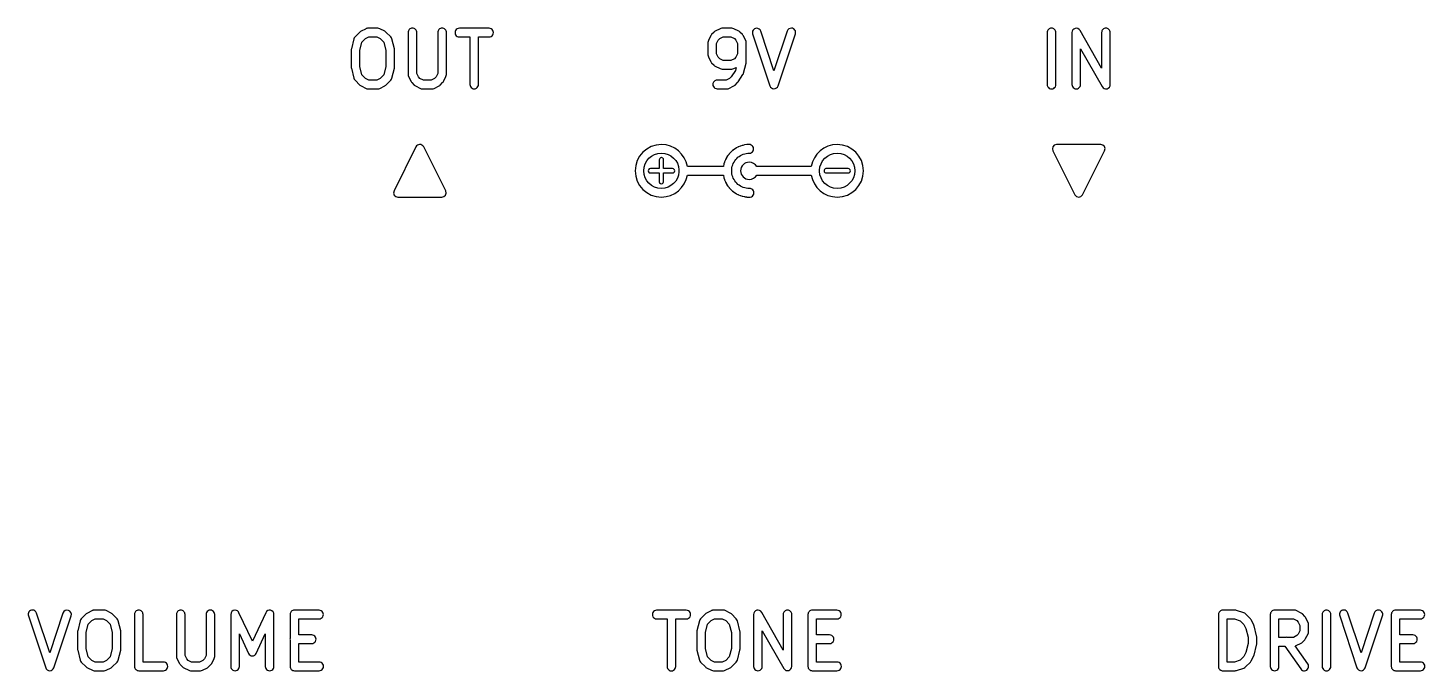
# Model space of a CAD drawing. Extents: x 5 to 88, y 4 to 114.
# Drawn here: x 5.3 to 86.1, y 76.5 to 113.7 of the extents above; entities that cross this region are included whole.
import ezdxf

# ---------------------------------------------------------------- set-up
doc = ezdxf.new("R2010")
doc.units = 0
doc.layers.add('Layer_1', color=7, linetype='CONTINUOUS')

msp = doc.modelspace()

# ---------------------------------------------------------------- linework, layer by layer
at = {"layer": 'Layer_1', "color": 7}
for points in [[(24.489978, 113.49985), (24.205241, 113.214596)], [(24.810371, 113.673999), (24.554573, 113.546875)], [(25.523506, 113.714824), (24.992273, 113.714824)], [(25.921932, 113.546875), (25.636678, 113.689502)], [(26.271264, 113.213045), (25.986527, 113.49985)], [(27.273271, 113.46471), (27.273271, 111.036951)], [(27.519767, 113.718958), (27.519251, 113.718958)], [(28.988411, 113.46471), (28.988411, 111.095862), (28.890743, 110.900525), (28.804444, 110.814225), (28.607557, 110.715007), (28.154354, 110.715007), (27.959018, 110.814225), (27.873235, 110.900525), (27.773497, 111.095862)], [(30.238464, 113.214596), (30.845662, 113.214596)], [(31.953088, 113.714824), (31.140736, 113.714824)], [(31.345891, 110.464893), (31.345891, 113.214596)], [(44.968831, 113.49985), (44.826205, 113.357223)], [(45.32023, 113.689502), (45.033427, 113.546875)], [(46.001842, 113.714824), (45.431852, 113.714824)], [(46.400267, 113.546875), (46.115014, 113.689502)], [(46.607491, 113.357223), (46.464862, 113.49985)], [(46.796626, 113.005823), (46.654516, 113.291077)], [(49.193378, 113.544808), (48.429603, 111.257609), (47.667891, 113.544808)], [(48.667831, 110.386861), (49.667768, 113.386678)], [(67.375214, 113.46471), (67.375214, 111.406437)], [(26.480553, 112.525232), (26.337927, 113.097807)], [(46.824016, 112.21259), (46.824016, 112.894202)], [(66.160303, 110.464893), (66.160303, 112.523682), (67.40622, 110.341903)], [(44.636552, 112.068412), (44.779178, 111.783158)], [(44.826205, 111.717013), (44.968831, 111.574386)], [(45.033427, 111.52736), (45.32023, 111.384733)], [(46.673637, 111.119116), (46.816263, 111.691174)], [(23.995951, 111.40437), (24.138578, 110.833862)], [(24.205241, 110.716557), (24.489978, 110.43182)], [(25.986527, 110.43182), (26.271264, 110.716557)], [(27.300658, 110.925846), (27.443287, 110.640593)], [(29.318106, 110.638525), (29.462801, 110.925846)], [(45.431852, 111.359412), (46.001842, 111.359412)], [(46.115014, 111.384733), (46.24007, 111.447262), (46.199247, 111.282931), (45.9512, 110.910343), (45.855598, 110.814225), (45.658195, 110.715007)], [(46.353759, 110.613204), (46.638495, 111.041085)], [(24.554573, 110.384794), (24.841894, 110.242167)], [(25.636678, 110.242167), (25.921932, 110.384794)], [(27.490311, 110.574447), (27.632937, 110.43182)], [(28.095442, 110.214779), (28.668017, 110.214779)], [(29.128971, 110.43182), (29.271597, 110.574447)], [(45.144531, 110.214779), (45.716589, 110.214779)], [(45.828209, 110.242167), (46.115014, 110.384794)], [(46.17961, 110.43182), (46.322236, 110.574447)], [(27.728539, 106.855294), (26.458849, 104.314364)], [(29.447299, 104.314364), (28.17554, 106.855294)], [(41.921988, 106.991203), (41.921988, 106.992236), (41.921988, 106.992236)], [(46.121216, 106.709566), (46.033367, 106.641354)], [(46.234386, 106.781914), (46.140851, 106.723519)], [(46.472615, 106.895602), (46.37133, 106.854777)], [(46.859155, 106.986035), (46.750118, 106.970532)], [(46.991963, 106.991203), (46.991963, 106.992236), (46.880859, 106.988103)], [(67.322506, 106.992236), (64.783125, 106.992236)], [(41.796932, 106.107536), (41.796932, 105.59749)], [(42.558641, 105.59749), (42.047046, 105.59749), (42.047046, 106.107536)], [(45.531071, 105.853805), (45.507817, 105.744251)], [(45.620987, 106.101852), (45.578095, 106.000049)], [(45.831828, 106.439815), (45.763613, 106.351966)], [(46.017346, 106.629468), (45.935696, 106.553503)], [(45.983757, 105.504989), (45.98634, 105.559766), (45.998225, 105.649683), (46.017346, 105.735466), (46.044733, 105.819698), (46.078325, 105.902897), (46.119147, 105.980929), (46.167725, 106.055343), (46.222501, 106.12769), (46.281414, 106.192285), (46.347559, 106.253264), (46.417838, 106.308041), (46.492252, 106.354549), (46.572349, 106.39589), (46.654516, 106.430514), (46.738232, 106.455835), (46.826082, 106.475472), (46.913932, 106.486841)], [(64.558848, 106.631018), (65.830089, 104.091638)], [(66.275539, 104.091638), (67.54678, 106.631018)], [(41.286885, 105.347892), (41.796932, 105.347892)], [(42.047046, 104.837846), (42.047046, 105.347892)], [(45.503681, 105.72513), (45.503165, 105.721513), (43.421122, 105.721513)], [(43.421122, 105.222835), (45.503165, 105.222835), (45.503681, 105.217668)], [(45.537273, 105.067289), (45.570346, 104.961869)], [(47.013666, 104.449756), (46.913932, 104.455957), (46.826082, 104.467843), (46.738232, 104.485413), (46.654516, 104.512285), (46.572349, 104.547941), (46.492252, 104.588766), (46.417838, 104.635791), (46.347559, 104.690052), (46.281414, 104.75103), (46.222501, 104.815108), (46.167725, 104.885388), (46.119147, 104.961869), (46.078325, 105.039901), (46.044733, 105.122066), (46.017346, 105.207849), (45.998225, 105.293632), (45.98634, 105.381482), (45.983757, 105.440393)], [(50.585025, 105.722546), (47.431213, 105.722546)], [(47.431213, 105.222835), (50.585025, 105.222835)], [(45.578095, 104.942233), (45.620987, 104.83888)], [(45.763613, 104.590833), (45.831828, 104.502983)], [(45.84578, 104.48748), (45.919678, 104.405314)], [(45.935696, 104.389811), (46.017346, 104.31333)], [(46.033367, 104.299894), (46.121216, 104.233232)], [(26.683642, 103.953145), (29.222506, 103.953145)], [(46.37133, 104.088538), (46.472615, 104.047713)], [(46.492252, 104.039445), (46.597673, 104.006372)], [(46.620927, 104.000688), (46.728414, 103.977433)], [(46.750118, 103.973299), (46.859155, 103.957796)], [(9.005652, 80.031091), (8.984464, 80.019206)], [(22.124748, 80.060547), (20.697444, 80.060547), (20.697444, 80.060547)], [(52.074341, 80.060547), (50.64652, 80.060547), (50.64652, 80.060547)], [(75.094123, 80.060031), (74.380989, 80.060547), (74.380989, 80.060547)], [(75.601586, 79.903451), (75.174223, 80.046077)], [(78.523371, 80.060547), (77.380805, 80.060547), (77.380805, 80.060547)], [(85.808716, 80.060547), (84.378828, 80.060547), (84.378828, 80.060547)], [(7.316349, 79.890531), (6.554639, 77.601782)], [(8.312671, 79.443531), (8.167977, 78.870957)], [(10.445357, 79.55877), (10.160103, 79.843507)], [(15.589746, 79.810434), (15.589746, 77.441585), (15.492077, 77.244182), (15.406295, 77.158399), (15.208891, 77.060731), (14.755688, 77.060731), (14.558801, 77.158399), (14.474568, 77.244182), (14.374833, 77.441585), (14.374833, 79.810434)], [(19.041215, 79.915852), (18.267619, 78.259624), (17.494023, 79.915852)], [(19.517671, 76.810617), (19.517671, 79.810434)], [(21.697383, 78.632729), (20.947042, 78.632729), (20.947042, 79.560321)], [(41.646554, 79.560321), (42.252201, 79.560321)], [(42.751912, 76.810617), (42.751912, 79.560321)], [(44.117204, 79.443015), (43.974575, 78.870957)], [(44.468602, 79.843507), (44.18335, 79.558252)], [(46.249888, 79.55877), (45.964636, 79.843507)], [(46.459179, 78.870957), (46.316553, 79.443531)], [(48.967037, 79.810434), (48.967037, 77.753711), (47.720601, 79.935489)], [(49.466748, 76.810617), (49.466748, 79.810434)], [(50.396407, 79.810434), (50.396407, 78.427571)], [(51.64646, 78.632729), (50.896633, 78.632729), (50.896633, 79.560321)], [(74.130875, 79.810434), (74.130875, 76.857126)], [(75.984509, 79.557736), (75.699254, 79.842988)], [(76.176229, 79.208404), (76.031534, 79.49314)], [(77.130692, 79.810434), (77.130692, 78.284945)], [(77.630919, 79.560321), (78.462909, 79.560321), (78.660314, 79.46265), (78.746098, 79.376869), (78.843766, 79.179464), (78.843766, 78.868888), (78.746098, 78.673551), (78.660314, 78.587768), (78.462909, 78.488033), (78.134765, 78.488033)], [(78.046915, 78.488033), (77.630919, 78.488033), (77.630919, 79.560321), (77.630919, 79.560321)], [(79.129019, 79.700878), (78.984326, 79.843507)], [(79.318156, 79.351546), (79.175527, 79.636801)], [(79.343992, 78.810494), (79.343992, 79.238376)], [(81.142334, 79.732403), (82.142789, 76.732586)], [(83.142726, 79.890531), (82.378951, 77.601782)], [(82.617179, 76.732586), (83.617116, 79.732403)], [(84.128715, 79.810434), (84.128715, 78.415686)], [(85.378768, 78.632729), (84.628941, 78.632729), (84.628941, 79.560321)], [(10.661881, 77.810555), (10.661881, 78.810494)], [(17.517793, 76.810617), (17.517793, 78.68337), (18.040759, 77.562508)], [(18.493961, 77.562508), (19.017444, 78.68337)], [(43.966825, 78.810494), (43.966825, 77.810039)], [(47.752124, 76.810617), (47.752124, 78.870957)], [(76.344176, 78.094775), (76.344176, 78.524723)], [(79.175527, 78.414135), (79.318156, 78.69939)], [(8.167977, 77.750095), (8.312671, 77.17752)], [(10.511503, 77.17752), (10.65413, 77.750095)], [(22.124748, 77.060215), (20.947042, 77.060215), (20.947042, 78.1325)], [(46.316553, 77.17752), (46.459179, 77.750095)], [(52.074341, 77.060215), (50.896633, 77.060215), (50.896633, 78.1325)], [(76.193797, 77.463808), (76.335908, 78.034315)], [(77.630919, 76.810617), (77.630919, 77.988323), (77.964749, 77.988323), (78.888724, 76.667988)], [(78.634991, 78.01571), (78.91973, 78.158339)], [(78.984326, 78.204847), (79.129019, 78.347473)], [(85.808716, 77.060215), (84.628941, 77.060215), (84.628941, 78.1325)], [(8.37675, 77.062281), (8.664071, 76.777544)], [(13.12478, 77.060731), (11.947074, 77.060731)], [(45.964636, 76.777026), (46.249888, 77.062281)], [(75.699254, 76.77651), (75.984509, 77.061765)], [(8.728666, 76.730517), (9.01392, 76.587891)], [(9.125024, 76.560502), (9.697082, 76.560502)], [(9.808704, 76.587891), (10.093957, 76.730517)], [(14.298869, 76.730517), (14.585673, 76.587891)], [(14.697294, 76.560502), (15.267802, 76.560502)], [(15.380973, 76.587891), (15.666227, 76.730517)], [(20.697444, 76.560502), (22.124748, 76.560502)], [(44.533198, 76.730002), (44.820519, 76.587375)], [(45.615304, 76.587375), (45.900556, 76.730002)], [(75.174223, 76.573421), (75.601586, 76.71605)]]:
    msp.add_lwpolyline(points, dxfattribs=at)
for points in [[(25.009843, 113.214596), (25.464595, 113.214596), (25.661999, 113.116927), (25.869222, 112.910221), (25.988077, 112.435315), (25.988077, 111.495838), (25.869222, 111.021448), (25.661999, 110.814225), (25.464595, 110.71449), (25.01191, 110.71449), (24.814506, 110.814225), (24.607283, 111.021448), (24.488428, 111.495838), (24.488428, 112.435315), (24.607283, 112.910221), (24.814506, 113.116927), (25.009843, 113.214596)], [(24.952999, 113.716891)], [(29.240075, 113.724125)], [(31.091642, 113.718958)], [(45.490246, 113.214596), (45.943448, 113.214596), (46.140851, 113.116927), (46.226634, 113.031144), (46.324302, 112.835807), (46.324302, 112.236361), (46.226634, 112.043091), (46.140851, 111.956791), (45.943448, 111.859123), (45.490246, 111.859123), (45.292843, 111.956791), (45.209126, 112.043091), (45.109391, 112.238428), (45.109391, 112.835807), (45.209126, 113.031144), (45.292843, 113.116927), (45.490246, 113.214596)], [(45.406013, 113.714824)], [(49.438842, 113.723092)], [(64.476685, 113.718958)], [(67.621194, 113.718958)], [(27.929562, 106.992236)], [(52.082091, 106.992236)], [(64.757805, 106.992236)], [(41.920956, 106.235177)], [(41.921988, 106.492009)], [(52.082091, 106.492009)], [(51.435618, 105.59749)], [(5.544881, 80.06468)], [(9.127091, 80.062614)], [(11.693343, 80.06468)], [(14.121102, 80.06468)], [(17.276465, 80.061063)], [(42.498181, 80.06468)], [(44.93369, 80.062614)], [(49.213015, 80.06468)], [(80.377005, 80.06468)], [(83.388191, 80.068816)], [(9.183419, 79.560321), (9.638688, 79.560321), (9.834025, 79.46265), (10.042798, 79.253878), (10.16217, 78.778972), (10.16217, 77.841561), (10.042798, 77.367171), (9.834025, 77.157883), (9.638688, 77.060215), (9.183419, 77.060215), (8.988082, 77.158399), (8.779309, 77.367171), (8.662003, 77.841561), (8.662003, 78.779488), (8.779309, 79.253878), (8.988082, 79.46265), (9.183419, 79.560321)], [(44.988469, 79.560321), (45.443221, 79.560321), (45.640624, 79.46265), (45.847846, 79.253878), (45.966702, 78.778972), (45.966702, 77.841561), (45.847846, 77.367171), (45.640624, 77.157883), (45.443221, 77.060215), (44.990019, 77.060215), (44.793132, 77.157883), (44.585908, 77.367171), (44.467052, 77.841561), (44.467052, 78.778972), (44.585908, 79.253878), (44.793132, 79.46265), (44.988469, 79.560321)], [(74.631102, 79.560321), (75.052782, 79.560321), (75.386612, 79.449214), (75.603652, 79.23424), (75.714759, 79.009448), (75.843949, 78.494235), (75.843949, 78.126816), (75.714759, 77.611085), (75.603652, 77.386808), (75.386612, 77.171835), (75.052782, 77.060215), (74.631102, 77.060215), (74.631102, 79.560321)]]:
    msp.add_lwpolyline(points, close=True, dxfattribs=at)
for points in [[(24.205241, 113.214596), (24.172771, 113.182484), (24.149716, 113.142094), (24.138578, 113.097807)], [(24.554573, 113.546875), (24.53066, 113.534764), (24.50885, 113.518886), (24.489978, 113.49985)], [(24.85533, 113.697253), (24.839596, 113.691043), (24.824532, 113.683251), (24.810371, 113.673999)], [(24.929744, 113.714824), (24.904185, 113.712817), (24.879087, 113.706891), (24.85533, 113.697253)], [(24.952999, 113.716891), (24.945219, 113.716564), (24.937459, 113.715874), (24.929744, 113.714824)], [(24.992273, 113.714824), (24.979256, 113.716543), (24.966124, 113.717234), (24.952999, 113.716891)], [(25.636678, 113.689502), (25.60146, 113.706695), (25.562693, 113.715369), (25.523506, 113.714824)], [(25.986527, 113.49985), (25.967655, 113.518886), (25.945845, 113.534764), (25.921932, 113.546875)], [(26.337927, 113.097807), (26.326529, 113.141538), (26.303492, 113.181363), (26.271264, 113.213045)], [(27.343568, 113.642814), (27.29743, 113.595126), (27.272141, 113.531054), (27.273271, 113.46471)], [(27.519251, 113.718958), (27.452906, 113.717894), (27.389705, 113.690502), (27.343568, 113.642814)], [(27.700483, 113.645575), (27.652663, 113.693492), (27.587456, 113.719971), (27.519767, 113.718958)], [(27.773497, 113.46471), (27.774649, 113.532396), (27.748303, 113.597657), (27.700483, 113.645575)], [(27.773497, 111.095862), (27.773497, 111.095862), (27.773497, 113.46471), (27.773497, 113.46471)], [(29.058804, 113.6482), (29.011277, 113.599209), (28.985846, 113.532917), (28.988411, 113.46471)], [(29.240075, 113.724125), (29.171821, 113.724621), (29.106331, 113.697191), (29.058804, 113.6482)], [(29.418983, 113.646897), (29.372246, 113.695777), (29.307701, 113.723638), (29.240075, 113.724125)], [(29.488122, 113.46471), (29.490664, 113.53229), (29.465721, 113.598018), (29.418983, 113.646897)], [(29.488122, 111.036951), (29.488122, 111.036951), (29.488122, 113.46471), (29.488122, 113.46471)], [(30.021859, 113.589767), (29.977181, 113.512381), (29.977181, 113.417038), (30.021859, 113.339653)], [(30.238464, 113.714824), (30.149107, 113.714824), (30.066538, 113.667152), (30.021859, 113.589767)], [(30.021859, 113.339653), (30.066538, 113.262267), (30.149107, 113.214596), (30.238464, 113.214596)], [(31.054434, 113.714824), (31.054434, 113.714824), (30.238464, 113.714824), (30.238464, 113.714824)], [(30.845662, 113.214596), (30.845662, 113.214596), (30.845662, 110.464893), (30.845662, 110.464893)], [(31.091642, 113.718958), (31.079154, 113.718511), (31.066716, 113.71713), (31.054434, 113.714824)], [(31.140736, 113.714824), (31.124547, 113.717814), (31.108103, 113.719199), (31.091642, 113.718958)], [(31.345891, 113.214596), (31.345891, 113.214596), (31.953088, 113.214596), (31.953088, 113.214596)], [(32.169693, 113.589767), (32.125015, 113.667152), (32.042446, 113.714824), (31.953088, 113.714824)], [(31.953088, 113.214596), (32.042446, 113.214596), (32.125015, 113.262267), (32.169693, 113.339653)], [(32.169693, 113.339653), (32.214372, 113.417038), (32.214372, 113.512381), (32.169693, 113.589767)], [(44.779178, 113.291077), (44.779178, 113.291077), (44.636552, 113.005823), (44.636552, 113.005823)], [(44.826205, 113.357223), (44.807032, 113.337882), (44.791147, 113.315539), (44.779178, 113.291077)], [(45.033427, 113.546875), (45.009513, 113.534764), (44.987703, 113.518886), (44.968831, 113.49985)], [(45.406013, 113.714824), (45.376129, 113.711608), (45.34707, 113.70303), (45.32023, 113.689502)], [(45.431852, 113.714824), (45.423245, 113.715269), (45.41462, 113.715269), (45.406013, 113.714824)], [(46.115014, 113.689502), (46.079796, 113.706696), (46.041029, 113.71537), (46.001842, 113.714824)], [(46.464862, 113.49985), (46.445991, 113.518886), (46.42418, 113.534764), (46.400267, 113.546875)], [(46.654516, 113.291077), (46.642548, 113.315539), (46.626664, 113.337882), (46.607491, 113.357223)], [(47.223527, 113.610683), (47.178416, 113.545057), (47.167265, 113.461867), (47.193501, 113.386678)], [(47.193501, 113.386678), (47.193501, 113.386678), (48.193441, 110.386861), (48.193441, 110.386861)], [(47.421911, 113.718958), (47.342313, 113.716519), (47.268638, 113.676308), (47.223527, 113.610683)], [(47.667891, 113.544808), (47.634031, 113.651307), (47.533609, 113.722403), (47.421911, 113.718958)], [(49.438842, 113.723092), (49.326208, 113.725725), (49.225712, 113.652734), (49.193378, 113.544808)], [(49.639802, 113.613745), (49.594385, 113.680486), (49.519549, 113.721206), (49.438842, 113.723092)], [(49.667768, 113.386678), (49.695633, 113.462445), (49.685219, 113.547003), (49.639802, 113.613745)], [(64.301001, 113.642814), (64.254864, 113.595126), (64.229575, 113.531054), (64.230704, 113.46471)], [(64.230704, 113.46471), (64.230704, 113.46471), (64.230704, 110.464893), (64.230704, 110.464893)], [(64.476685, 113.718958), (64.41034, 113.717894), (64.347138, 113.690502), (64.301001, 113.642814)], [(64.657401, 113.645575), (64.609581, 113.693492), (64.544374, 113.719971), (64.476685, 113.718958)], [(64.730415, 113.46471), (64.731566, 113.532396), (64.705221, 113.597657), (64.657401, 113.645575)], [(64.730415, 110.464893), (64.730415, 110.464893), (64.730415, 113.46471), (64.730415, 113.46471)], [(65.845376, 113.706405), (65.736005, 113.677094), (65.659986, 113.57794), (65.660073, 113.46471)], [(65.660073, 113.46471), (65.660073, 113.46471), (65.660073, 110.464893), (65.660073, 110.464893)], [(66.126711, 113.589766), (66.070163, 113.687866), (65.954747, 113.735716), (65.845376, 113.706405)], [(67.375214, 111.406437), (67.375214, 111.406437), (66.126711, 113.589766), (66.126711, 113.589766)], [(67.44551, 113.642814), (67.399373, 113.595126), (67.374084, 113.531054), (67.375214, 113.46471)], [(67.621194, 113.718958), (67.554849, 113.717894), (67.491648, 113.690502), (67.44551, 113.642814)], [(67.801912, 113.645576), (67.754091, 113.693493), (67.688884, 113.719972), (67.621194, 113.718958)], [(67.874927, 113.46471), (67.876078, 113.532397), (67.849732, 113.597658), (67.801912, 113.645576)], [(67.874927, 110.464893), (67.874927, 110.464893), (67.874927, 113.46471), (67.874927, 113.46471)], [(23.995951, 112.525232), (23.990911, 112.50547), (23.988308, 112.485165), (23.988199, 112.464771)], [(23.988199, 112.464771), (23.988199, 112.464771), (23.988199, 111.464832), (23.988199, 111.464832)], [(24.138578, 113.097807), (24.138578, 113.097807), (23.995951, 112.525232), (23.995951, 112.525232)], [(26.488305, 112.464771), (26.488197, 112.485165), (26.485593, 112.50547), (26.480553, 112.525232)], [(26.488305, 111.464832), (26.488305, 111.464832), (26.488305, 112.464771), (26.488305, 112.464771)], [(44.636552, 113.005823), (44.618956, 112.971403), (44.60958, 112.933373), (44.609162, 112.894718)], [(44.609162, 112.894718), (44.609162, 112.894718), (44.609162, 112.179517), (44.609162, 112.179517)], [(46.824016, 112.894202), (46.823677, 112.933031), (46.8143, 112.971247), (46.796626, 113.005823)], [(44.609162, 112.179517), (44.60958, 112.140862), (44.618956, 112.102832), (44.636552, 112.068412)], [(44.779178, 111.783158), (44.791147, 111.758696), (44.807032, 111.736353), (44.826205, 111.717013)], [(44.968831, 111.574386), (44.987703, 111.555349), (45.009513, 111.539471), (45.033427, 111.52736)], [(46.816263, 111.691174), (46.821346, 111.711104), (46.82395, 111.731585), (46.824016, 111.752153)], [(46.824016, 112.164014), (46.825592, 112.180167), (46.825592, 112.196436), (46.824016, 112.21259)], [(46.824016, 111.752153), (46.824016, 111.752153), (46.824016, 112.164014), (46.824016, 112.164014)], [(23.988199, 111.464832), (23.988308, 111.444437), (23.990911, 111.424132), (23.995951, 111.40437)], [(24.138578, 110.833862), (24.149629, 110.78939), (24.17269, 110.748811), (24.205241, 110.716557)], [(26.271264, 110.716557), (26.303815, 110.748811), (26.326876, 110.78939), (26.337927, 110.833862)], [(26.337927, 110.833862), (26.337927, 110.833862), (26.480553, 111.40437), (26.480553, 111.40437)], [(26.480553, 111.40437), (26.485593, 111.424132), (26.488197, 111.444437), (26.488305, 111.464832)], [(27.273271, 111.036951), (27.273688, 110.998297), (27.283063, 110.960266), (27.300658, 110.925846)], [(29.462801, 110.925846), (29.479681, 110.960439), (29.488346, 110.998461), (29.488122, 111.036951)], [(45.144531, 110.715007), (45.055174, 110.715007), (44.972604, 110.667335), (44.927926, 110.58995)], [(45.658195, 110.715007), (45.658195, 110.715007), (45.144531, 110.715007), (45.144531, 110.715007)], [(45.32023, 111.384733), (45.354979, 111.367775), (45.393187, 111.359108), (45.431852, 111.359412)], [(46.001842, 111.359412), (46.041029, 111.358866), (46.079796, 111.367539), (46.115014, 111.384733)], [(46.638495, 111.041085), (46.654607, 111.064882), (46.666495, 111.09128), (46.673637, 111.119116)], [(24.489978, 110.43182), (24.50885, 110.412783), (24.53066, 110.396905), (24.554573, 110.384794)], [(24.841894, 110.242167), (24.876314, 110.224572), (24.914344, 110.215197), (24.952999, 110.214779)], [(24.952999, 110.214779), (24.952999, 110.214779), (25.523506, 110.214779), (25.523506, 110.214779)], [(25.523506, 110.214779), (25.56286, 110.214875), (25.601635, 110.224259), (25.636678, 110.242167)], [(25.921932, 110.384794), (25.945845, 110.396905), (25.967655, 110.412783), (25.986527, 110.43182)], [(27.443287, 110.640593), (27.455255, 110.61613), (27.471139, 110.593787), (27.490311, 110.574447)], [(27.632937, 110.43182), (27.651653, 110.412828), (27.673286, 110.396952), (27.697017, 110.384794)], [(27.697017, 110.384794), (27.697017, 110.384794), (27.984339, 110.242167), (27.984339, 110.242167)], [(27.984339, 110.242167), (28.018758, 110.224572), (28.056788, 110.215197), (28.095442, 110.214779)], [(28.668017, 110.214779), (28.70667, 110.215197), (28.744701, 110.224572), (28.77912, 110.242167)], [(28.77912, 110.242167), (28.77912, 110.242167), (29.064376, 110.384794), (29.064376, 110.384794)], [(29.064376, 110.384794), (29.088289, 110.396905), (29.110099, 110.412783), (29.128971, 110.43182)], [(29.271597, 110.574447), (29.290405, 110.5932), (29.306105, 110.614831), (29.318106, 110.638525)], [(30.845662, 110.464893), (30.845662, 110.375535), (30.893333, 110.292966), (30.970719, 110.248287)], [(30.970719, 110.248287), (31.048105, 110.203608), (31.143448, 110.203608), (31.220834, 110.248287)], [(31.220834, 110.248287), (31.298219, 110.292966), (31.345891, 110.375535), (31.345891, 110.464893)], [(44.927926, 110.58995), (44.883247, 110.512564), (44.883247, 110.417221), (44.927926, 110.339836)], [(44.927926, 110.339836), (44.972604, 110.26245), (45.055174, 110.214779), (45.144531, 110.214779)], [(45.716589, 110.214779), (45.755418, 110.215117), (45.793634, 110.224494), (45.828209, 110.242167)], [(46.115014, 110.384794), (46.138928, 110.396905), (46.160738, 110.412783), (46.17961, 110.43182)], [(46.322236, 110.574447), (46.334011, 110.586281), (46.344571, 110.599265), (46.353759, 110.613204)], [(48.193441, 110.386861), (48.227472, 110.284764), (48.323017, 110.215899), (48.430636, 110.215899)], [(48.430636, 110.215899), (48.538255, 110.215899), (48.6338, 110.284764), (48.667831, 110.386861)], [(64.230704, 110.464893), (64.227338, 110.373435), (64.27421, 110.287446), (64.352901, 110.240718)], [(64.352901, 110.240718), (64.431593, 110.193989), (64.529527, 110.193989), (64.608218, 110.240718)], [(64.608218, 110.240718), (64.686909, 110.287446), (64.733781, 110.373435), (64.730415, 110.464893)], [(65.660073, 110.464893), (65.660073, 110.375535), (65.707745, 110.292966), (65.785131, 110.248287)], [(65.785131, 110.248287), (65.862516, 110.203608), (65.95786, 110.203608), (66.035245, 110.248287)], [(66.035245, 110.248287), (66.112631, 110.292966), (66.160303, 110.375535), (66.160303, 110.464893)], [(67.40622, 110.341903), (67.46163, 110.241916), (67.577797, 110.192244), (67.688367, 110.221258)], [(67.688367, 110.221258), (67.798938, 110.250272), (67.875749, 110.350582), (67.874927, 110.464893)], [(27.929562, 106.992236), (27.843361, 106.984237), (27.767417, 106.932614), (27.728539, 106.855294)], [(28.17554, 106.855294), (28.129402, 106.947094), (28.031892, 107.001566), (27.929562, 106.992236)], [(41.921988, 106.992236), (41.085828, 106.992236), (40.402184, 106.308593), (40.402184, 105.472433)], [(43.421122, 105.721513), (43.300565, 106.439433), (42.672857, 106.991203), (41.921988, 106.991203)], [(46.140851, 106.723519), (46.134086, 106.719186), (46.127533, 106.71453), (46.121216, 106.709566)], [(46.251957, 106.793799), (46.245935, 106.790087), (46.240073, 106.786122), (46.234386, 106.781914)], [(46.349626, 106.844442), (46.349626, 106.844442), (46.251957, 106.793799), (46.251957, 106.793799)], [(46.37133, 106.854777), (46.363933, 106.851682), (46.35669, 106.848233), (46.349626, 106.844442)], [(46.492252, 106.903353), (46.4856, 106.901047), (46.479048, 106.898461), (46.472615, 106.895602)], [(46.597673, 106.936943), (46.597673, 106.936943), (46.492252, 106.903353), (46.492252, 106.903353)], [(46.620927, 106.943144), (46.61308, 106.941451), (46.60532, 106.939382), (46.597673, 106.936943)], [(46.728414, 106.966915), (46.728414, 106.966915), (46.620927, 106.943144), (46.620927, 106.943144)], [(46.750118, 106.970532), (46.742833, 106.969646), (46.735592, 106.968439), (46.728414, 106.966915)], [(46.880859, 106.988103), (46.873598, 106.987729), (46.866356, 106.98704), (46.859155, 106.986035)], [(47.213994, 106.875544), (47.165957, 106.950991), (47.08132, 106.99508), (46.991963, 106.991203)], [(47.224845, 106.62543), (47.266166, 106.704754), (47.26203, 106.800097), (47.213994, 106.875544)], [(52.082091, 106.992236), (51.33124, 106.992236), (50.705281, 106.440436), (50.585025, 105.722546)], [(53.603445, 105.472433), (53.603445, 106.308593), (52.918251, 106.992237), (52.082091, 106.992236)], [(64.757805, 106.992236), (64.582849, 106.975337), (64.47978, 106.788008), (64.558848, 106.631018)], [(64.783125, 106.992236), (64.774624, 106.992667), (64.766263, 106.992667), (64.757805, 106.992236)], [(67.54678, 106.631018), (67.62955, 106.797508), (67.508434, 106.992776), (67.322506, 106.992236)], [(40.902413, 105.472433), (40.902413, 106.037843), (41.356576, 106.492008), (41.921988, 106.492009)], [(41.908036, 106.234143), (41.843861, 106.22697), (41.795709, 106.1721), (41.796932, 106.107536)], [(41.920956, 106.235177), (41.916634, 106.235056), (41.912322, 106.234711), (41.908036, 106.234143)], [(42.010997, 106.198024), (41.987241, 106.222073), (41.954758, 106.235475), (41.920956, 106.235177)], [(41.921988, 106.492009), (42.467567, 106.492009), (42.906965, 106.06794), (42.937429, 105.53031)], [(42.047046, 106.107536), (42.047758, 106.141332), (42.034753, 106.173976), (42.010997, 106.198024)], [(45.537273, 105.875509), (45.53488, 105.868371), (45.532811, 105.861129), (45.531071, 105.853805)], [(45.570346, 105.980929), (45.570346, 105.980929), (45.537273, 105.875509), (45.537273, 105.875509)], [(45.578095, 106.000049), (45.57525, 105.993785), (45.572665, 105.987406), (45.570346, 105.980929)], [(45.630806, 106.123556), (45.62719, 106.116481), (45.623913, 106.109238), (45.620987, 106.101852)], [(45.68145, 106.221224), (45.68145, 106.221224), (45.630806, 106.123556), (45.630806, 106.123556)], [(45.691268, 106.240345), (45.687723, 106.234115), (45.684447, 106.227735), (45.68145, 106.221224)], [(45.751728, 106.334395), (45.751728, 106.334395), (45.691268, 106.240345), (45.691268, 106.240345)], [(45.763613, 106.351966), (45.759405, 106.34628), (45.75544, 106.340418), (45.751728, 106.334395)], [(45.84578, 106.455318), (45.840916, 106.450347), (45.836261, 106.445175), (45.831828, 106.439815)], [(45.919678, 106.538001), (45.919678, 106.538001), (45.84578, 106.455318), (45.84578, 106.455318)], [(45.935696, 106.553503), (45.930129, 106.548577), (45.924784, 106.543404), (45.919678, 106.538001)], [(46.033367, 106.641354), (46.02787, 106.637606), (46.022526, 106.633641), (46.017346, 106.629468)], [(47.001781, 105.972661), (46.728493, 105.972661), (46.502071, 105.745713), (46.502071, 105.472433)], [(46.913932, 106.486841), (46.913932, 106.486841), (47.013666, 106.490975), (47.013666, 106.490975)], [(47.431213, 105.722546), (47.343813, 105.870767), (47.184026, 105.972661), (47.001781, 105.972661)], [(47.013666, 106.490975), (47.103023, 106.494852), (47.183524, 106.546106), (47.224845, 106.62543)], [(51.065099, 105.496204), (51.077939, 106.050224), (51.524833, 106.492009), (52.082091, 106.492009)], [(52.082091, 106.492009), (52.647503, 106.492009), (53.103734, 106.037843), (53.103734, 105.472433)], [(40.402184, 105.472433), (40.402184, 104.636263), (41.085828, 103.953155), (41.921988, 103.953145)], [(41.921988, 104.453373), (41.356576, 104.453373), (40.902413, 104.907013), (40.902413, 105.472433)], [(41.172549, 105.537297), (41.148565, 105.497565), (41.148565, 105.447817), (41.172549, 105.408085)], [(41.286885, 105.59749), (41.240554, 105.600204), (41.196534, 105.577029), (41.172549, 105.537297)], [(41.172549, 105.408085), (41.196534, 105.368353), (41.240554, 105.345178), (41.286885, 105.347892)], [(41.796932, 105.59749), (41.796932, 105.59749), (41.286885, 105.59749), (41.286885, 105.59749)], [(41.796932, 105.347892), (41.796932, 105.347892), (41.796932, 104.837846), (41.796932, 104.837846)], [(42.937429, 105.415072), (42.907151, 104.877252), (42.467691, 104.453383), (41.921988, 104.453373)], [(41.921988, 103.953145), (42.672857, 103.953145), (43.300565, 104.504906), (43.421122, 105.222835)], [(42.047046, 105.347892), (42.047046, 105.347892), (42.558641, 105.347892), (42.558641, 105.347892)], [(42.672977, 105.537297), (42.648992, 105.577029), (42.604972, 105.600204), (42.558641, 105.59749)], [(42.558641, 105.347892), (42.604972, 105.345178), (42.648992, 105.368353), (42.672977, 105.408085)], [(42.672977, 105.408085), (42.696961, 105.447817), (42.696961, 105.497565), (42.672977, 105.537297)], [(42.937429, 105.53031), (42.928467, 105.49242), (42.928467, 105.452962), (42.937429, 105.415072)], [(45.507817, 105.744251), (45.506189, 105.737934), (45.50481, 105.731555), (45.503681, 105.72513)], [(45.503681, 105.217668), (45.504739, 105.210376), (45.506119, 105.203134), (45.507817, 105.195964)], [(45.507817, 105.195964), (45.507817, 105.195964), (45.531071, 105.088477), (45.531071, 105.088477)], [(45.531071, 105.088477), (45.532825, 105.081326), (45.534895, 105.074257), (45.537273, 105.067289)], [(45.983757, 105.440393), (45.98655, 105.461835), (45.98655, 105.483548), (45.983757, 105.504989)], [(46.502071, 105.472433), (46.502071, 105.199153), (46.728493, 104.972722), (47.001781, 104.972722)], [(47.001781, 104.972722), (47.184026, 104.972722), (47.343813, 105.074616), (47.431213, 105.222835)], [(50.585025, 105.222835), (50.705281, 104.504926), (51.33124, 103.953145), (52.082091, 103.953145)], [(51.065099, 105.449178), (51.066576, 105.464819), (51.066576, 105.480563), (51.065099, 105.496204)], [(52.082091, 104.453373), (51.52468, 104.453373), (51.077701, 104.894928), (51.065099, 105.449178)], [(51.435618, 105.59749), (51.369593, 105.590615), (51.320425, 105.533379), (51.323583, 105.467072)], [(51.323583, 105.467072), (51.326741, 105.400764), (51.381126, 105.348461), (51.447506, 105.347892)], [(51.447506, 105.59749), (51.443546, 105.597678), (51.439579, 105.597678), (51.435618, 105.59749)], [(52.716678, 105.59749), (52.716678, 105.59749), (51.447506, 105.59749), (51.447506, 105.59749)], [(51.447506, 105.347892), (51.447506, 105.347892), (52.716678, 105.347892), (52.716678, 105.347892)], [(52.082091, 103.953145), (52.918251, 103.953145), (53.603445, 104.636263), (53.603445, 105.472433)], [(53.103734, 105.472433), (53.103734, 104.907013), (52.647503, 104.453383), (52.082091, 104.453373)], [(52.831013, 105.537297), (52.807029, 105.577029), (52.763008, 105.600204), (52.716678, 105.59749)], [(52.716678, 105.347892), (52.763008, 105.345178), (52.807029, 105.368353), (52.831013, 105.408085)], [(52.831013, 105.408085), (52.854998, 105.447817), (52.854998, 105.497565), (52.831013, 105.537297)], [(26.458849, 104.314364), (26.376071, 104.147874), (26.497711, 103.952605), (26.683642, 103.953145)], [(29.222506, 103.953145), (29.408437, 103.952605), (29.530069, 104.147874), (29.447299, 104.314364)], [(41.796932, 104.837846), (41.796932, 104.793168), (41.820768, 104.751883), (41.859461, 104.729544)], [(41.859461, 104.729544), (41.898153, 104.707205), (41.945825, 104.707205), (41.984517, 104.729544)], [(41.984517, 104.729544), (42.02321, 104.751883), (42.047046, 104.793168), (42.047046, 104.837846)], [(45.570346, 104.961869), (45.572651, 104.955218), (45.575237, 104.948666), (45.578095, 104.942233)], [(45.620987, 104.83888), (45.623971, 104.832193), (45.627247, 104.825641), (45.630806, 104.819243)], [(45.630806, 104.819243), (45.630806, 104.819243), (45.68145, 104.721574), (45.68145, 104.721574)], [(45.68145, 104.721574), (45.684433, 104.714888), (45.687709, 104.708336), (45.691268, 104.701937)], [(45.691268, 104.701937), (45.691268, 104.701937), (45.751728, 104.608919), (45.751728, 104.608919)], [(45.751728, 104.608919), (45.755427, 104.602722), (45.759392, 104.596687), (45.763613, 104.590833)], [(45.831828, 104.502983), (45.836261, 104.497623), (45.840916, 104.492451), (45.84578, 104.48748)], [(45.919678, 104.405314), (45.924784, 104.399911), (45.930129, 104.394738), (45.935696, 104.389811)], [(46.017346, 104.31333), (46.022497, 104.30863), (46.027841, 104.304148), (46.033367, 104.299894)], [(46.121216, 104.233232), (46.127544, 104.228444), (46.134097, 104.22396), (46.140851, 104.219796)], [(46.140851, 104.219796), (46.140851, 104.219796), (46.234386, 104.160885), (46.234386, 104.160885)], [(47.240393, 104.320853), (47.19499, 104.402957), (47.107441, 104.452732), (47.013666, 104.449756)], [(47.229041, 104.060291), (47.281414, 104.138136), (47.285797, 104.238749), (47.240393, 104.320853)], [(46.234386, 104.160885), (46.240082, 104.156852), (46.245944, 104.153059), (46.251957, 104.149516)], [(46.251957, 104.149516), (46.251957, 104.149516), (46.349626, 104.098356), (46.349626, 104.098356)], [(46.349626, 104.098356), (46.3567, 104.09474), (46.363943, 104.091464), (46.37133, 104.088538)], [(46.472615, 104.047713), (46.47904, 104.044679), (46.485592, 104.041921), (46.492252, 104.039445)], [(46.597673, 104.006372), (46.605329, 104.004107), (46.613089, 104.00221), (46.620927, 104.000688)], [(46.728414, 103.977433), (46.735584, 103.975736), (46.742826, 103.974357), (46.750118, 103.973299)], [(46.859155, 103.957796), (46.866356, 103.956792), (46.873598, 103.956102), (46.880859, 103.955729)], [(46.880859, 103.955729), (46.880859, 103.955729), (46.991963, 103.951595), (46.991963, 103.951595)], [(46.991963, 103.951595), (47.085124, 103.940475), (47.176669, 103.982447), (47.229041, 104.060291)], [(65.830089, 104.091638), (65.92291, 103.909918), (66.182715, 103.909918), (66.275539, 104.091638)], [(5.544881, 80.06468), (5.465284, 80.062241), (5.391609, 80.022031), (5.346498, 79.956406)], [(5.790861, 79.890531), (5.757001, 79.99703), (5.656579, 80.068126), (5.544881, 80.06468)], [(7.632867, 80.048921), (7.501725, 80.092586), (7.360015, 80.021673), (7.316349, 79.890531)], [(7.791256, 79.732403), (7.834922, 79.863545), (7.764008, 80.005255), (7.632867, 80.048921)], [(8.984464, 80.019206), (8.984464, 80.019206), (8.728666, 79.890015), (8.728666, 79.890015)], [(9.01392, 80.034708), (9.011142, 80.033552), (9.008386, 80.032347), (9.005652, 80.031091)], [(9.05061, 80.050213), (9.037987, 80.046029), (9.025718, 80.040844), (9.01392, 80.034708)], [(9.075932, 80.056415), (9.067389, 80.054789), (9.058937, 80.052719), (9.05061, 80.050213)], [(9.099703, 80.060547), (9.091717, 80.059553), (9.083784, 80.058174), (9.075932, 80.056415)], [(9.10177, 80.060547), (9.101081, 80.06055), (9.100392, 80.06055), (9.099703, 80.060547)], [(9.127091, 80.062614), (9.118621, 80.062355), (9.11017, 80.061665), (9.10177, 80.060547)], [(9.152413, 80.060547), (9.144013, 80.061665), (9.135561, 80.062355), (9.127091, 80.062614)], [(9.697082, 80.060547), (9.697082, 80.060547), (9.152413, 80.060547), (9.152413, 80.060547)], [(9.808704, 80.035227), (9.773955, 80.052184), (9.735747, 80.060852), (9.697082, 80.060547)], [(10.093957, 79.890531), (10.093957, 79.890531), (9.808704, 80.035227), (9.808704, 80.035227)], [(11.51766, 79.988537), (11.471523, 79.940849), (11.446234, 79.876778), (11.447363, 79.810434)], [(11.693343, 80.06468), (11.626998, 80.063616), (11.563797, 80.036224), (11.51766, 79.988537)], [(11.874059, 79.991299), (11.826239, 80.039216), (11.761032, 80.065694), (11.693343, 80.06468)], [(11.947074, 79.810434), (11.948225, 79.878121), (11.921879, 79.943381), (11.874059, 79.991299)], [(13.945419, 79.988537), (13.899282, 79.940849), (13.873993, 79.876778), (13.875122, 79.810434)], [(14.121102, 80.06468), (14.054757, 80.063616), (13.991556, 80.036224), (13.945419, 79.988537)], [(14.301818, 79.991298), (14.253998, 80.039216), (14.188791, 80.065694), (14.121102, 80.06468)], [(14.374833, 79.810434), (14.375984, 79.878121), (14.349638, 79.943381), (14.301818, 79.991298)], [(15.714803, 80.027039), (15.637417, 79.982361), (15.589746, 79.899791), (15.589746, 79.810434)], [(15.964917, 80.027039), (15.887531, 80.071718), (15.792188, 80.071718), (15.714803, 80.027039)], [(16.089974, 79.810434), (16.089974, 79.899791), (16.042302, 79.982361), (15.964917, 80.027039)], [(17.252177, 80.060547), (17.120111, 80.052391), (17.017267, 79.942751), (17.017566, 79.810434)], [(17.276465, 80.061063), (17.268365, 80.061285), (17.26026, 80.061113), (17.252177, 80.060547)], [(17.494023, 79.915852), (17.454625, 80.001355), (17.370539, 80.057479), (17.276465, 80.061063)], [(19.32166, 80.053952), (19.207377, 80.079237), (19.090848, 80.021855), (19.041215, 79.915852)], [(19.517671, 79.810434), (19.517389, 79.927481), (19.435943, 80.028666), (19.32166, 80.053952)], [(20.520561, 79.987317), (20.473651, 79.940407), (20.447307, 79.876776), (20.44733, 79.810434)], [(20.697444, 80.060547), (20.631103, 80.060571), (20.567472, 80.034228), (20.520561, 79.987317)], [(22.341352, 79.935491), (22.296674, 80.012876), (22.214104, 80.060547), (22.124748, 80.060547)], [(41.646554, 80.060547), (41.557197, 80.060547), (41.474628, 80.012876), (41.429949, 79.935491)], [(42.460973, 80.060547), (42.460973, 80.060547), (41.646554, 80.060547), (41.646554, 80.060547)], [(42.498181, 80.06468), (42.485693, 80.064234), (42.473255, 80.062853), (42.460973, 80.060547)], [(42.548823, 80.060547), (42.532126, 80.063641), (42.515158, 80.065026), (42.498181, 80.06468)], [(43.359628, 80.060547), (43.359628, 80.060547), (42.548823, 80.060547), (42.548823, 80.060547)], [(43.576232, 79.935491), (43.531554, 80.012876), (43.448985, 80.060547), (43.359628, 80.060547)], [(44.788997, 80.019206), (44.788997, 80.019206), (44.533198, 79.890531), (44.533198, 79.890531)], [(44.820519, 80.034708), (44.809661, 80.030286), (44.799128, 80.025106), (44.788997, 80.019206)], [(44.857209, 80.050213), (44.844586, 80.046029), (44.832317, 80.040844), (44.820519, 80.034708)], [(44.906302, 80.060547), (44.889633, 80.058757), (44.873186, 80.055295), (44.857209, 80.050213)], [(44.908369, 80.060547), (44.90768, 80.06055), (44.906991, 80.06055), (44.906302, 80.060547)], [(44.93369, 80.062614), (44.92522, 80.062354), (44.916769, 80.061665), (44.908369, 80.060547)], [(44.956946, 80.060547), (44.949231, 80.061598), (44.94147, 80.062288), (44.93369, 80.062614)], [(45.502131, 80.060547), (45.502131, 80.060547), (44.956946, 80.060547), (44.956946, 80.060547)], [(45.615304, 80.035227), (45.580085, 80.05242), (45.541318, 80.061094), (45.502131, 80.060547)], [(45.900556, 79.890531), (45.900556, 79.890531), (45.615304, 80.035227), (45.615304, 80.035227)], [(47.437434, 80.055915), (47.326596, 80.026342), (47.250102, 79.925136), (47.251895, 79.810434)], [(47.720601, 79.935489), (47.665016, 80.035839), (47.548273, 80.085487), (47.437434, 80.055915)], [(49.037334, 79.988536), (48.991197, 79.940848), (48.965909, 79.876777), (48.967037, 79.810434)], [(49.213015, 80.06468), (49.146671, 80.063616), (49.083471, 80.036223), (49.037334, 79.988536)], [(49.393732, 79.991299), (49.345912, 80.039216), (49.280705, 80.065694), (49.213015, 80.06468)], [(49.466748, 79.810434), (49.467899, 79.878121), (49.441553, 79.943382), (49.393732, 79.991299)], [(50.469637, 79.987317), (50.422727, 79.940406), (50.396383, 79.876775), (50.396407, 79.810434)], [(50.64652, 80.060547), (50.580178, 80.060571), (50.516548, 80.034227), (50.469637, 79.987317)], [(52.290946, 79.935491), (52.246267, 80.012876), (52.163698, 80.060547), (52.074341, 80.060547)], [(74.204106, 79.987317), (74.157195, 79.940406), (74.130852, 79.876775), (74.130875, 79.810434)], [(74.380989, 80.060547), (74.314647, 80.060571), (74.251016, 80.034227), (74.204106, 79.987317)], [(75.174223, 80.046077), (75.148463, 80.055068), (75.121405, 80.059782), (75.094123, 80.060031)], [(77.203923, 79.987317), (77.157012, 79.940406), (77.130669, 79.876775), (77.130692, 79.810434)], [(77.380805, 80.060547), (77.314464, 80.060571), (77.250833, 80.034227), (77.203923, 79.987317)], [(78.634991, 80.035227), (78.600243, 80.052184), (78.562035, 80.060851), (78.523371, 80.060547)], [(78.91973, 79.890531), (78.91973, 79.890531), (78.634991, 80.035227), (78.634991, 80.035227)], [(80.199985, 79.989262), (80.153401, 79.941514), (80.12783, 79.877132), (80.128958, 79.810434)], [(80.377005, 80.06468), (80.3103, 80.064162), (80.246568, 80.037009), (80.199985, 79.989262)], [(80.556374, 79.990551), (80.509006, 80.038405), (80.444338, 80.065131), (80.377005, 80.06468)], [(80.628669, 79.810434), (80.629807, 79.877758), (80.603743, 79.942696), (80.556374, 79.990551)], [(81.369193, 80.06468), (81.289872, 80.061763), (81.216649, 80.021355), (81.171894, 79.955803)], [(81.61724, 79.890531), (81.583173, 79.99779), (81.481645, 80.06907), (81.369193, 80.06468)], [(83.388191, 80.068816), (83.275556, 80.071449), (83.175061, 79.998458), (83.142726, 79.890531)], [(83.58915, 79.959469), (83.543733, 80.02621), (83.468897, 80.06693), (83.388191, 80.068816)], [(84.201945, 79.987317), (84.155035, 79.940406), (84.128691, 79.876775), (84.128715, 79.810434)], [(84.378828, 80.060547), (84.312487, 80.060571), (84.248856, 80.034227), (84.201945, 79.987317)], [(86.02532, 79.935491), (85.980642, 80.012876), (85.898073, 80.060547), (85.808716, 80.060547)], [(5.346498, 79.956406), (5.301387, 79.890781), (5.290236, 79.807592), (5.316471, 79.732403)], [(5.316471, 79.732403), (5.316471, 79.732403), (6.31641, 76.732586), (6.31641, 76.732586)], [(6.554639, 77.601782), (6.554639, 77.601782), (5.790861, 79.890531), (5.790861, 79.890531)], [(6.7908, 76.732586), (6.7908, 76.732586), (7.791256, 79.732403), (7.791256, 79.732403)], [(8.37675, 79.558252), (8.345543, 79.526409), (8.32342, 79.486801), (8.312671, 79.443531)], [(8.664071, 79.843507), (8.664071, 79.843507), (8.37675, 79.558252), (8.37675, 79.558252)], [(8.728666, 79.890015), (8.704789, 79.878061), (8.682981, 79.86236), (8.664071, 79.843507)], [(10.160103, 79.843507), (10.140763, 79.86268), (10.11842, 79.878564), (10.093957, 79.890531)], [(10.511503, 79.443531), (10.500252, 79.487207), (10.477396, 79.527026), (10.445357, 79.55877)], [(10.65413, 78.870957), (10.65413, 78.870957), (10.511503, 79.443531), (10.511503, 79.443531)], [(11.447363, 79.810434), (11.447363, 79.810434), (11.447363, 76.810617), (11.447363, 76.810617)], [(11.947074, 77.060731), (11.947074, 77.060731), (11.947074, 79.810434), (11.947074, 79.810434)], [(13.875122, 79.810434), (13.875122, 79.810434), (13.875122, 77.382676), (13.875122, 77.382676)], [(16.089974, 77.382676), (16.089974, 77.382676), (16.089974, 79.810434), (16.089974, 79.810434)], [(17.017566, 79.810434), (17.017566, 79.810434), (17.017566, 76.810617), (17.017566, 76.810617)], [(20.44733, 79.810434), (20.44733, 79.810434), (20.44733, 78.427571), (20.44733, 78.427571)], [(20.947042, 79.560321), (20.947042, 79.560321), (22.124748, 79.560321), (22.124748, 79.560321)], [(22.124748, 79.560321), (22.214104, 79.560321), (22.296674, 79.607992), (22.341352, 79.685377)], [(22.341352, 79.685377), (22.38603, 79.762763), (22.38603, 79.858105), (22.341352, 79.935491)], [(41.429949, 79.935491), (41.385271, 79.858105), (41.385271, 79.762763), (41.429949, 79.685377)], [(41.429949, 79.685377), (41.474628, 79.607992), (41.557197, 79.560321), (41.646554, 79.560321)], [(42.252201, 79.560321), (42.252201, 79.560321), (42.252201, 76.810617), (42.252201, 76.810617)], [(42.751912, 79.560321), (42.751912, 79.560321), (43.359628, 79.560321), (43.359628, 79.560321)], [(43.359628, 79.560321), (43.448985, 79.560321), (43.531554, 79.607992), (43.576232, 79.685377)], [(43.576232, 79.685377), (43.620911, 79.762763), (43.620911, 79.858105), (43.576232, 79.935491)], [(44.18335, 79.558252), (44.151311, 79.526509), (44.128455, 79.48669), (44.117204, 79.443015)], [(44.533198, 79.890531), (44.509284, 79.878421), (44.487474, 79.862543), (44.468602, 79.843507)], [(45.964636, 79.843507), (45.94592, 79.862498), (45.924287, 79.878374), (45.900556, 79.890531)], [(46.316553, 79.443531), (46.305155, 79.487263), (46.282116, 79.527088), (46.249888, 79.55877)], [(47.251895, 79.810434), (47.251895, 79.810434), (47.251895, 76.810617), (47.251895, 76.810617)], [(50.896633, 79.560321), (50.896633, 79.560321), (52.074341, 79.560321), (52.074341, 79.560321)], [(52.074341, 79.560321), (52.163698, 79.560321), (52.246267, 79.607992), (52.290946, 79.685377)], [(52.290946, 79.685377), (52.335624, 79.762763), (52.335624, 79.858105), (52.290946, 79.935491)], [(75.699254, 79.842988), (75.671831, 79.870449), (75.638393, 79.89115), (75.601586, 79.903451)], [(76.031534, 79.49314), (76.019423, 79.517054), (76.003545, 79.538864), (75.984509, 79.557736)], [(76.193797, 79.155694), (76.189918, 79.173862), (76.184025, 79.191541), (76.176229, 79.208404)], [(78.984326, 79.843507), (78.965454, 79.862543), (78.943644, 79.878421), (78.91973, 79.890531)], [(79.175527, 79.636801), (79.163526, 79.660495), (79.147826, 79.682125), (79.129019, 79.700878)], [(79.343992, 79.238376), (79.344378, 79.277604), (79.335527, 79.316372), (79.318156, 79.351546)], [(80.128958, 79.810434), (80.128958, 79.810434), (80.128958, 76.810617), (80.128958, 76.810617)], [(80.628669, 76.810617), (80.628669, 76.810617), (80.628669, 79.810434), (80.628669, 79.810434)], [(81.171894, 79.955803), (81.127138, 79.89025), (81.116168, 79.80734), (81.142334, 79.732403)], [(82.378951, 77.601782), (82.378951, 77.601782), (81.61724, 79.890531), (81.61724, 79.890531)], [(83.617116, 79.732403), (83.644981, 79.80817), (83.634566, 79.892728), (83.58915, 79.959469)], [(84.628941, 79.560321), (84.628941, 79.560321), (85.808716, 79.560321), (85.808716, 79.560321)], [(85.808716, 79.560321), (85.898073, 79.560321), (85.980642, 79.607992), (86.02532, 79.685377)], [(86.02532, 79.685377), (86.069999, 79.762763), (86.069999, 79.858105), (86.02532, 79.935491)], [(8.167977, 78.870957), (8.163632, 78.851109), (8.161723, 78.830805), (8.162292, 78.810494)], [(8.162292, 78.810494), (8.162292, 78.810494), (8.162292, 77.810555), (8.162292, 77.810555)], [(10.661881, 78.810494), (10.661773, 78.830889), (10.65917, 78.851194), (10.65413, 78.870957)], [(19.017444, 78.68337), (19.017444, 78.68337), (19.017444, 76.810617), (19.017444, 76.810617)], [(20.44733, 78.427571), (20.442146, 78.398517), (20.442146, 78.368775), (20.44733, 78.339721)], [(21.913989, 78.507671), (21.86931, 78.585057), (21.786741, 78.632729), (21.697383, 78.632729)], [(21.913989, 78.257557), (21.958668, 78.334943), (21.958668, 78.430286), (21.913989, 78.507671)], [(43.974575, 78.870957), (43.969535, 78.851194), (43.966933, 78.830889), (43.966825, 78.810494)], [(46.466931, 78.810494), (46.466823, 78.830889), (46.46422, 78.851194), (46.459179, 78.870957)], [(46.466931, 77.810555), (46.466931, 77.810555), (46.466931, 78.810494), (46.466931, 78.810494)], [(47.752124, 78.870957), (47.752124, 78.870957), (49.00011, 76.687626), (49.00011, 76.687626)], [(50.396407, 78.427571), (50.391222, 78.398517), (50.391222, 78.368775), (50.396407, 78.339721)], [(51.863065, 78.507671), (51.818387, 78.585057), (51.735817, 78.632729), (51.64646, 78.632729)], [(51.863065, 78.257557), (51.907744, 78.334943), (51.907744, 78.430286), (51.863065, 78.507671)], [(76.335908, 78.585186), (76.335908, 78.585186), (76.193797, 79.155694), (76.193797, 79.155694)], [(76.344176, 78.524723), (76.343899, 78.545139), (76.341122, 78.565445), (76.335908, 78.585186)], [(78.134765, 78.488033), (78.105711, 78.493218), (78.075969, 78.493218), (78.046915, 78.488033)], [(79.129019, 78.347473), (79.148054, 78.367009), (79.163764, 78.389527), (79.175527, 78.414135)], [(79.318156, 78.69939), (79.335214, 78.73394), (79.344056, 78.771964), (79.343992, 78.810494)], [(84.128715, 78.415686), (84.126142, 78.395096), (84.126142, 78.374265), (84.128715, 78.353675)], [(85.595373, 78.507671), (85.550695, 78.585057), (85.468125, 78.632729), (85.378768, 78.632729)], [(85.595373, 78.257557), (85.640052, 78.334943), (85.640052, 78.430286), (85.595373, 78.507671)], [(8.162292, 77.810555), (8.161724, 77.790245), (8.163632, 77.769942), (8.167977, 77.750095)], [(10.65413, 77.750095), (10.65917, 77.769856), (10.661773, 77.790161), (10.661881, 77.810555)], [(18.040759, 77.562508), (18.081823, 77.474442), (18.170191, 77.418144), (18.26736, 77.418144)], [(18.26736, 77.418144), (18.364529, 77.418144), (18.452898, 77.474442), (18.493961, 77.562508)], [(20.44733, 78.339721), (20.44733, 78.339721), (20.44733, 76.810617), (20.44733, 76.810617)], [(20.947042, 78.1325), (20.947042, 78.1325), (21.697383, 78.1325), (21.697383, 78.1325)], [(21.697383, 78.1325), (21.786741, 78.1325), (21.86931, 78.180171), (21.913989, 78.257557)], [(43.966825, 77.810039), (43.966933, 77.789644), (43.969535, 77.769339), (43.974575, 77.749576)], [(43.974575, 77.749576), (43.974575, 77.749576), (44.117204, 77.17752), (44.117204, 77.17752)], [(46.459179, 77.750095), (46.464219, 77.769856), (46.466823, 77.79016), (46.466931, 77.810555)], [(50.396407, 78.339721), (50.396407, 78.339721), (50.396407, 76.810617), (50.396407, 76.810617)], [(50.896633, 78.1325), (50.896633, 78.1325), (51.64646, 78.1325), (51.64646, 78.1325)], [(51.64646, 78.1325), (51.735817, 78.1325), (51.818387, 78.180171), (51.863065, 78.257557)], [(76.335908, 78.034315), (76.341122, 78.054055), (76.343899, 78.07436), (76.344176, 78.094775)], [(77.130692, 78.284945), (77.12575, 78.256564), (77.12575, 78.227542), (77.130692, 78.199161)], [(77.130692, 78.199161), (77.130692, 78.199161), (77.130692, 76.810617), (77.130692, 76.810617)], [(78.572465, 77.994006), (78.594177, 77.998438), (78.615203, 78.005736), (78.634991, 78.01571)], [(79.299034, 76.953244), (79.299034, 76.953244), (78.572465, 77.994006), (78.572465, 77.994006)], [(78.91973, 78.158339), (78.943608, 78.170293), (78.965416, 78.185994), (78.984326, 78.204847)], [(84.128715, 78.353675), (84.128715, 78.353675), (84.128715, 76.810617), (84.128715, 76.810617)], [(84.628941, 78.1325), (84.628941, 78.1325), (85.378768, 78.1325), (85.378768, 78.1325)], [(85.378768, 78.1325), (85.468125, 78.1325), (85.550695, 78.180171), (85.595373, 78.257557)], [(8.312671, 77.17752), (8.323334, 77.134066), (8.345463, 77.094269), (8.37675, 77.062281)], [(8.664071, 76.777544), (8.682942, 76.758507), (8.704752, 76.742629), (8.728666, 76.730517)], [(10.093957, 76.730517), (10.11842, 76.742486), (10.140763, 76.758371), (10.160103, 76.777544)], [(10.160103, 76.777544), (10.160103, 76.777544), (10.445357, 77.062281), (10.445357, 77.062281)], [(10.445357, 77.062281), (10.477396, 77.094025), (10.500252, 77.133844), (10.511503, 77.17752)], [(11.447363, 76.810617), (11.447339, 76.744275), (11.473682, 76.680644), (11.520593, 76.633733)], [(13.341386, 76.935673), (13.296707, 77.013059), (13.214138, 77.060731), (13.12478, 77.060731)], [(13.341386, 76.685559), (13.386064, 76.762945), (13.386064, 76.858288), (13.341386, 76.935673)], [(13.875122, 77.382676), (13.875217, 77.343322), (13.884601, 77.304546), (13.90251, 77.269503)], [(13.90251, 77.269503), (13.90251, 77.269503), (14.045137, 76.98425), (14.045137, 76.98425)], [(14.045137, 76.98425), (14.057091, 76.960373), (14.072793, 76.938565), (14.091646, 76.919655)], [(14.091646, 76.919655), (14.091646, 76.919655), (14.234273, 76.777544), (14.234273, 76.777544)], [(14.234273, 76.777544), (14.253145, 76.758507), (14.274955, 76.742629), (14.298869, 76.730517)], [(15.666227, 76.730517), (15.689958, 76.742676), (15.711591, 76.758552), (15.730306, 76.777544)], [(15.730306, 76.777544), (15.730306, 76.777544), (15.872933, 76.919655), (15.872933, 76.919655)], [(15.872933, 76.919655), (15.891969, 76.938527), (15.907847, 76.960337), (15.919958, 76.98425)], [(15.919958, 76.98425), (15.919958, 76.98425), (16.064652, 77.269503), (16.064652, 77.269503)], [(16.064652, 77.269503), (16.081846, 77.304721), (16.09052, 77.343488), (16.089974, 77.382676)], [(17.017566, 76.810617), (17.017566, 76.72126), (17.065237, 76.638691), (17.142623, 76.594012)], [(17.392736, 76.594012), (17.470122, 76.638691), (17.517793, 76.72126), (17.517793, 76.810617)], [(19.017444, 76.810617), (19.017444, 76.72126), (19.065115, 76.638691), (19.142501, 76.594012)], [(19.392614, 76.594012), (19.47, 76.638691), (19.517671, 76.72126), (19.517671, 76.810617)], [(20.44733, 76.810617), (20.447306, 76.744275), (20.47365, 76.680644), (20.52056, 76.633733)], [(22.348893, 76.938006), (22.302172, 77.016692), (22.216197, 77.063568), (22.124748, 77.060215)], [(22.348893, 76.68271), (22.395613, 76.761396), (22.395613, 76.85932), (22.348893, 76.938006)], [(42.252201, 76.810617), (42.248835, 76.71916), (42.295707, 76.633171), (42.374398, 76.586442)], [(42.629715, 76.586442), (42.708406, 76.633171), (42.755278, 76.71916), (42.751912, 76.810617)], [(44.117204, 77.17752), (44.128455, 77.133844), (44.151311, 77.094025), (44.18335, 77.062281)], [(44.18335, 77.062281), (44.18335, 77.062281), (44.468602, 76.777026), (44.468602, 76.777026)], [(44.468602, 76.777026), (44.487474, 76.75799), (44.509284, 76.742112), (44.533198, 76.730002)], [(45.900556, 76.730002), (45.924287, 76.742159), (45.94592, 76.758035), (45.964636, 76.777026)], [(46.249888, 77.062281), (46.282116, 77.093963), (46.305155, 77.133788), (46.316553, 77.17752)], [(47.251895, 76.810617), (47.251895, 76.72126), (47.299566, 76.63869), (47.376952, 76.594012)], [(47.627066, 76.594012), (47.704452, 76.63869), (47.752124, 76.72126), (47.752124, 76.810617)], [(49.280453, 76.57071), (49.389578, 76.599472), (49.465908, 76.697769), (49.466748, 76.810617)], [(50.396407, 76.810617), (50.396382, 76.744276), (50.422726, 76.680644), (50.469636, 76.633733)], [(52.298486, 76.938006), (52.251766, 77.016692), (52.165791, 77.063568), (52.074341, 77.060215)], [(52.298486, 76.68271), (52.345207, 76.761396), (52.345207, 76.85932), (52.298486, 76.938006)], [(74.130875, 76.857126), (74.120086, 76.799663), (74.129777, 76.740235), (74.158262, 76.689176)], [(75.601586, 76.71605), (75.638393, 76.72835), (75.671831, 76.74905), (75.699254, 76.77651)], [(75.984509, 77.061765), (76.003545, 77.080637), (76.019423, 77.102447), (76.031534, 77.126361)], [(76.031534, 77.126361), (76.031534, 77.126361), (76.176229, 77.411097), (76.176229, 77.411097)], [(76.176229, 77.411097), (76.184025, 77.42796), (76.189918, 77.445639), (76.193797, 77.463808)], [(77.130692, 76.810617), (77.130692, 76.721261), (77.178363, 76.638691), (77.255749, 76.594013)], [(77.505862, 76.594013), (77.583247, 76.638691), (77.630919, 76.721261), (77.630919, 76.810617)], [(79.326518, 76.699526), (79.364458, 76.782759), (79.353917, 76.880066), (79.299034, 76.953244)], [(80.128958, 76.810617), (80.125592, 76.71916), (80.172464, 76.633171), (80.251155, 76.586442)], [(80.506472, 76.586442), (80.585163, 76.633171), (80.632035, 76.71916), (80.628669, 76.810617)], [(84.128715, 76.810617), (84.128691, 76.744276), (84.155034, 76.680644), (84.201944, 76.633733)], [(86.032861, 76.938006), (85.986141, 77.016692), (85.900165, 77.063568), (85.808716, 77.060215)], [(86.032861, 76.68271), (86.079581, 76.761396), (86.079581, 76.85932), (86.032861, 76.938006)], [(6.31641, 76.732586), (6.350441, 76.63049), (6.445986, 76.561624), (6.553605, 76.561624)], [(6.553605, 76.561624), (6.661224, 76.561624), (6.756769, 76.63049), (6.7908, 76.732586)], [(9.01392, 76.587891), (9.048339, 76.570295), (9.08637, 76.56092), (9.125024, 76.560502)], [(9.697082, 76.560502), (9.735912, 76.56084), (9.774128, 76.570217), (9.808704, 76.587891)], [(11.520593, 76.633733), (11.567504, 76.586822), (11.631135, 76.560478), (11.697477, 76.560502)], [(11.697477, 76.560502), (11.697477, 76.560502), (13.12478, 76.560502), (13.12478, 76.560502)], [(13.12478, 76.560502), (13.214138, 76.560502), (13.296707, 76.608173), (13.341386, 76.685559)], [(14.585673, 76.587891), (14.620248, 76.570217), (14.658465, 76.56084), (14.697294, 76.560502)], [(15.267802, 76.560502), (15.307155, 76.560598), (15.34593, 76.569982), (15.380973, 76.587891)], [(17.142623, 76.594012), (17.220008, 76.549334), (17.315351, 76.549334), (17.392736, 76.594012)], [(19.142501, 76.594012), (19.219886, 76.549334), (19.315229, 76.549334), (19.392614, 76.594012)], [(20.52056, 76.633733), (20.567471, 76.586822), (20.631102, 76.560478), (20.697444, 76.560502)], [(22.124748, 76.560502), (22.216197, 76.557149), (22.302172, 76.604024), (22.348893, 76.68271)], [(42.374398, 76.586442), (42.453089, 76.539714), (42.551023, 76.539714), (42.629715, 76.586442)], [(44.820519, 76.587375), (44.854939, 76.569779), (44.892969, 76.560404), (44.931623, 76.559986)], [(44.931623, 76.559986), (44.931623, 76.559986), (45.502131, 76.559986), (45.502131, 76.559986)], [(45.502131, 76.559986), (45.541485, 76.560081), (45.580261, 76.569466), (45.615304, 76.587375)], [(47.376952, 76.594012), (47.454338, 76.549333), (47.549681, 76.549333), (47.627066, 76.594012)], [(49.00011, 76.687626), (49.056464, 76.589852), (49.171329, 76.541948), (49.280453, 76.57071)], [(50.469636, 76.633733), (50.516547, 76.586822), (50.580178, 76.560478), (50.64652, 76.560502)], [(50.64652, 76.560502), (50.64652, 76.560502), (52.074341, 76.560502), (52.074341, 76.560502)], [(52.074341, 76.560502), (52.165791, 76.557149), (52.251766, 76.604024), (52.298486, 76.68271)], [(74.158262, 76.689176), (74.15826, 76.688488), (74.15826, 76.687799), (74.158262, 76.68711)], [(74.158262, 76.68711), (74.16244, 76.68053), (74.166924, 76.674149), (74.171698, 76.667988)], [(74.171698, 76.667988), (74.175457, 76.662668), (74.179423, 76.657497), (74.183586, 76.652487)], [(74.183586, 76.652487), (74.184262, 76.651103), (74.184951, 76.649725), (74.185652, 76.648354)], [(74.185652, 76.648354), (74.186337, 76.64766), (74.187026, 76.64697), (74.187718, 76.646285)], [(74.187718, 76.646285), (74.192657, 76.640893), (74.197829, 76.635721), (74.20322, 76.630783)], [(74.20322, 76.630783), (74.204583, 76.629388), (74.205961, 76.62801), (74.207356, 76.626647)], [(74.207356, 76.626647), (74.212327, 76.621783), (74.217499, 76.617129), (74.222858, 76.612696)], [(74.222858, 76.612696), (74.223547, 76.612693), (74.224237, 76.612693), (74.224927, 76.612696)], [(74.224927, 76.612696), (74.230582, 76.60796), (74.236444, 76.603477), (74.242495, 76.59926)], [(74.242495, 76.59926), (74.24572, 76.597117), (74.248993, 76.595049), (74.252314, 76.593058)], [(74.252314, 76.593058), (74.256032, 76.590371), (74.259823, 76.587785), (74.263683, 76.585306)], [(74.263683, 76.585306), (74.264372, 76.585303), (74.265061, 76.585303), (74.265749, 76.585306)], [(74.265749, 76.585306), (74.313811, 76.560095), (74.368772, 76.551208), (74.42233, 76.559986)], [(74.42233, 76.559986), (74.42233, 76.559986), (75.094123, 76.559986), (75.094123, 76.559986)], [(75.094123, 76.559986), (75.121377, 76.560068), (75.148433, 76.564607), (75.174223, 76.573421)], [(77.255749, 76.594013), (77.333134, 76.549335), (77.428477, 76.549335), (77.505862, 76.594013)], [(78.888724, 76.667988), (78.938202, 76.591053), (79.025744, 76.547279), (79.116979, 76.553851)], [(79.116979, 76.553851), (79.208215, 76.560424), (79.288578, 76.616294), (79.326518, 76.699526)], [(80.251155, 76.586442), (80.329847, 76.539714), (80.427781, 76.539714), (80.506472, 76.586442)], [(82.142789, 76.732586), (82.17682, 76.63049), (82.272365, 76.561624), (82.379984, 76.561624)], [(82.379984, 76.561624), (82.487604, 76.561624), (82.583148, 76.63049), (82.617179, 76.732586)], [(84.201944, 76.633733), (84.248855, 76.586822), (84.312486, 76.560478), (84.378828, 76.560502)], [(84.378828, 76.560502), (84.378828, 76.560502), (85.808716, 76.560502), (85.808716, 76.560502)], [(85.808716, 76.560502), (85.900165, 76.557149), (85.986141, 76.604024), (86.032861, 76.68271)]]:
    msp.add_open_spline(points, degree=3, dxfattribs=at)

doc.saveas('drawing.dxf')
